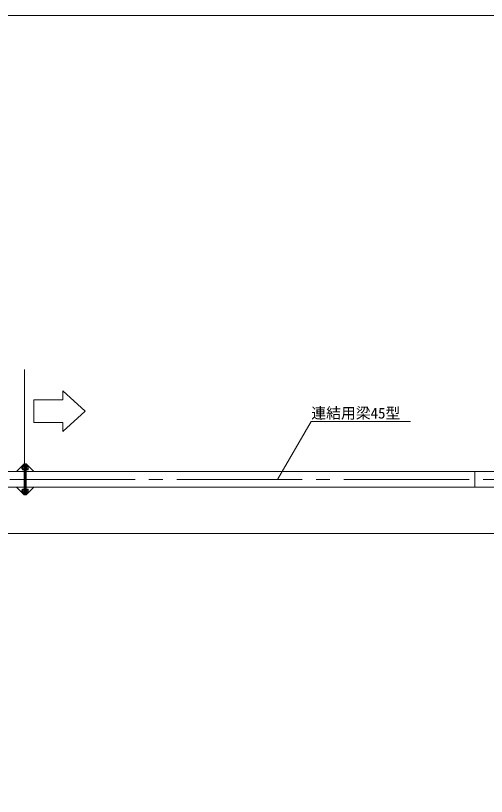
# Model space of a CAD drawing. Units: millimetres, scale not verified. Extents: x -10075 to 10075, y -16938 to 16938.
# Drawn here: x -2987 to 56, y -8113 to -3062 of the extents above; entities that cross this region are included whole.
import ezdxf
from ezdxf.enums import TextEntityAlignment as Align

# ---------------------------------------------------------------- set-up
doc = ezdxf.new("R2010")
doc.units = ezdxf.units.MM
doc.header["$LTSCALE"] = 90
doc.linetypes.add('CHAIN2', pattern=[12, 9, -1, 1, -1])
for name, color, linetype, lineweight in [('0-6_ﾎﾞﾙﾄ類', 134, 'Continuous', 18), ('0-B_図面枠', 134, 'Continuous', 18), ('0-C_寸法', 134, 'Continuous', 18), ('1-4_中間梁09', 134, 'Continuous', 18), ('1-6_通芯', 134, 'CHAIN2', 18), ('1-B_文字', 134, 'Continuous', 18), ('2-2_連結用梁45', 134, 'Continuous', 18)]:
    doc.layers.add(name, color=color, linetype=linetype, lineweight=lineweight)
doc.styles.add('ＭＳ ゴシック', font='')
doc.styles.get('ＭＳ ゴシック').set_extended_font_data('MS Gothic')

msp = doc.modelspace()

# ---------------------------------------------------------------- linework, layer by layer
at = {"layer": '0-6_ﾎﾞﾙﾄ類'}
for p, q in [((-2943.86, -5980.5), (-2945.86, -5982.5)), ((-2945.86, -5992.5), (-2945.86, -5982.5)), ((-2943.86, -5994.5), (-2945.86, -5992.5)), ((-2942.46, -5981.7), (-2945.06, -5981.7)), ((-2942.46, -5993.3), (-2945.06, -5993.3)), ((-2943.86, -5994.5), (-2943.86, -5980.5)), ((-2942.46, -5980.5), (-2943.86, -5980.5)), ((-2942.46, -5994.5), (-2943.86, -5994.5)), ((-2942.46, -5977), (-2940.84, -5975.38)), ((-2942.46, -5998), (-2942.46, -5977)), ((-2942.46, -5998), (-2940.84, -5999.62)), ((-2940.84, -5981.44), (-2933.46, -5981.44)), ((-2940.84, -5993.56), (-2933.46, -5993.56)), ((-2913.86, -5986.69), (-2916.86, -5987.5)), ((-2913.86, -5987.5), (-2916.86, -5988.3)), ((-2906.49, -5981.44), (-2913.86, -5981.44)), ((-2906.49, -5993.56), (-2913.86, -5993.56)), ((-2904.86, -5998), (-2906.49, -5999.62)), ((-2943.86, -6130.5), (-2945.86, -6132.5)), ((-2945.86, -6142.5), (-2945.86, -6132.5)), ((-2943.86, -6144.5), (-2945.86, -6142.5)), ((-2942.46, -6131.7), (-2945.06, -6131.7)), ((-2942.46, -6143.3), (-2945.06, -6143.3)), ((-2943.86, -6144.5), (-2943.86, -6130.5)), ((-2942.46, -6130.5), (-2943.86, -6130.5)), ((-2942.46, -6144.5), (-2943.86, -6144.5)), ((-2942.46, -6127), (-2940.84, -6125.37)), ((-2942.46, -6148), (-2942.46, -6127)), ((-2942.46, -6148), (-2940.84, -6149.63)), ((-2940.84, -6131.44), (-2933.46, -6131.44)), ((-2940.84, -6143.56), (-2933.46, -6143.56)), ((-2913.86, -6136.7), (-2916.86, -6137.5)), ((-2913.86, -6137.5), (-2916.86, -6138.31)), ((-2906.49, -6131.44), (-2913.86, -6131.44)), ((-2906.49, -6143.56), (-2913.86, -6143.56)), ((-2904.86, -6148), (-2906.49, -6149.63))]:
    msp.add_line(p, q, dxfattribs=at)
for points in [[(-2940.84, -5975.38), (-2933.46, -5975.38), (-2933.46, -5999.62), (-2940.84, -5999.62)], [(-2906.49, -5975.38), (-2913.86, -5975.38), (-2913.86, -5999.62), (-2906.49, -5999.62)], [(-2904.86, -5998), (-2904.86, -5977), (-2906.49, -5975.38)], [(-2940.84, -6125.37), (-2933.46, -6125.37), (-2933.46, -6149.63), (-2940.84, -6149.63)], [(-2906.49, -6125.37), (-2913.86, -6125.37), (-2913.86, -6149.63), (-2906.49, -6149.63)], [(-2904.86, -6148), (-2904.86, -6127), (-2906.49, -6125.37)]]:
    msp.add_lwpolyline(points, dxfattribs=at)
for points in [[(-2933.46, -5998.5), (-2933.46, -5976.5), (-2931.16, -5976.5), (-2931.16, -5998.5)], [(-2916.86, -5976.5), (-2916.86, -5998.5), (-2919.16, -5998.5), (-2919.16, -5976.5)], [(-2916.86, -5976.15), (-2916.86, -5998.85), (-2913.86, -5998.85), (-2913.86, -5976.15)], [(-2933.46, -6148.5), (-2933.46, -6126.5), (-2931.16, -6126.5), (-2931.16, -6148.5)], [(-2916.86, -6126.5), (-2916.86, -6148.5), (-2919.16, -6148.5), (-2919.16, -6126.5)], [(-2916.86, -6126.15), (-2916.86, -6148.85), (-2913.86, -6148.85), (-2913.86, -6126.15)]]:
    msp.add_lwpolyline(points, close=True, dxfattribs=at)
for centre, radius, start, end in [((-2930.34, -5987.5), 12.12, 150, 210), ((-2937.81, -5978.4), 4.28, 135, 225), ((-2937.81, -5996.59), 4.28, 135, 225), ((-2909.52, -5978.4), 4.28, 315, 45), ((-2909.52, -5996.59), 4.28, 315, 45), ((-2916.98, -5987.5), 12.12, 330, 30), ((-2930.34, -6137.5), 12.12, 150, 210), ((-2937.81, -6128.41), 4.28, 135, 225), ((-2937.81, -6146.6), 4.28, 135, 225), ((-2909.52, -6128.41), 4.28, 315, 45), ((-2909.52, -6146.6), 4.28, 315, 45), ((-2916.98, -6137.5), 12.12, 330, 30)]:
    msp.add_arc(centre, radius, start, end, dxfattribs=at)
at = {"layer": '0-B_図面枠'}
msp.add_lwpolyline([(-10075.16, -3062.5), (10049.84, -3062.5), (10049.84, -16937.5), (-10075.16, -16937.5)], close=True, dxfattribs=at)
at = {"layer": '0-C_寸法'}
msp.add_line((1112.84, -6412.5), (-7817.16, -6412.5), dxfattribs=at)
at = {"layer": '1-4_中間梁09'}
for points in [[(-2931.16, -6012.5), (-2981.16, -6012.5), (-2931.16, -5962.5)], [(-2931.16, -6162.5), (-2931.16, -5962.5), (-2925.16, -5962.5), (-2925.16, -6162.5)], [(-3819.16, -6112.5), (-2931.16, -6112.5), (-2931.16, -6012.5), (-3819.16, -6012.5)], [(-2931.16, -6112.5), (-2981.16, -6112.5), (-2931.16, -6162.5)]]:
    msp.add_lwpolyline(points, close=True, dxfattribs=at)
at = {"layer": '1-6_通芯'}
for p, q in [((-2930.66, -6162.5), (-2930.66, -5301.76)), ((-8425.16, -6062.5), (2875.84, -6062.5))]:
    msp.add_line(p, q, dxfattribs=at)
at = {"layer": '1-B_文字'}
msp.add_line((-1076.8, -5688.18), (-434.25, -5688.18), dxfattribs=at)
msp.add_lwpolyline([(-2537.5, -5621.03), (-2681.91, -5490.26), (-2681.91, -5548.17), (-2868.55, -5548.17), (-2868.55, -5694.18), (-2681.91, -5694.18), (-2681.91, -5752.08)], close=True, dxfattribs=at)
msp.add_lwpolyline([(-1293.27, -6062.5), (-1077.16, -5688.18), (-1076.8, -5688.18)], dxfattribs=at)
at = {"layer": '2-2_連結用梁45'}
msp.add_line((-19.16, -6012.5), (-19.16, -6112.5), dxfattribs=at)
for points in [[(-2925.16, -5962.5), (-2925.16, -6162.5), (-2919.16, -6162.5), (-2919.16, -5962.5)], [(-2919.16, -6012.5), (-2869.16, -6012.5), (-2919.16, -5962.5)], [(-2919.16, -6112.5), (1674.84, -6112.5), (1674.84, -6012.5), (-2919.16, -6012.5)], [(-2919.16, -6112.5), (-2869.16, -6112.5), (-2919.16, -6162.5)]]:
    msp.add_lwpolyline(points, close=True, dxfattribs=at)

# ---------------------------------------------------------------- texts
at = {"layer": '1-B_文字', "style": 'ＭＳ ゴシック'}
msp.add_text('連結用梁45型', height=70.38, dxfattribs=at).set_placement((-1075.81, -5690.15), align=Align.BOTTOM_LEFT)

doc.saveas('drawing.dxf')
